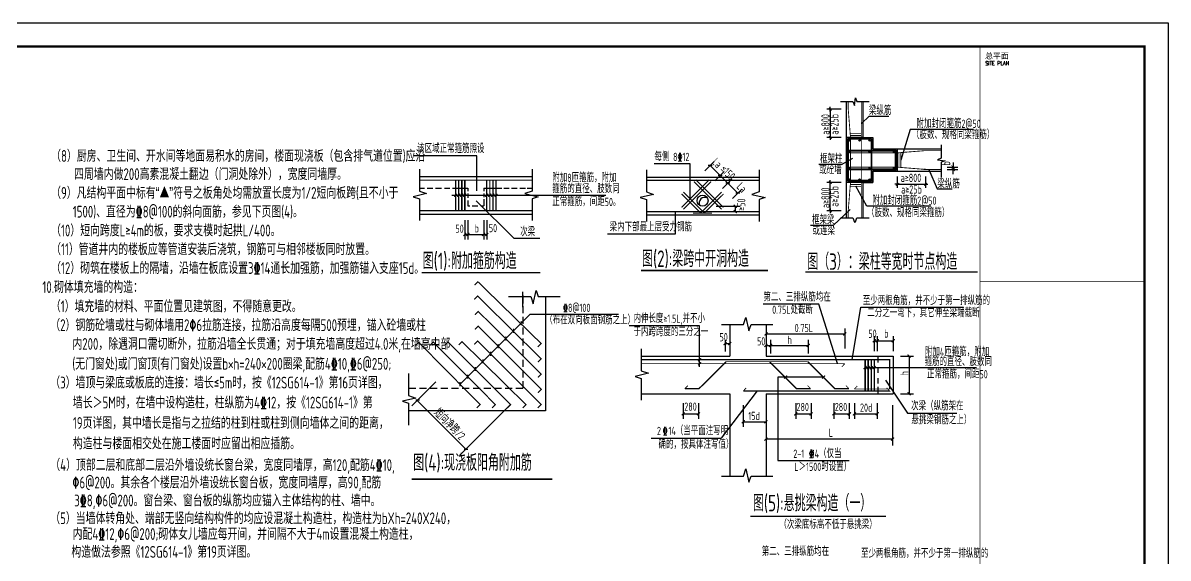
# Model space of a CAD drawing. Extents: x 2303022 to 2899168, y 17226141 to 18257813.
# Drawn here: x 2571597 to 2620310, y 18183352 to 18206138 of the extents above; entities that cross this region are included whole.
import ezdxf

# ---------------------------------------------------------------- set-up
doc = ezdxf.new("R2010")
doc.units = 0
doc.header["$LTSCALE"] = 1000
doc.header["$MEASUREMENT"] = 0
for name, color, linetype in [('LVTRY', 6, 'Continuous'), ('TK', 4, 'Continuous'), ('图形', 2, 'Continuous'), ('文字', 4, 'Continuous'), ('砌体-小孔砖', 50, 'Continuous'), ('表格', 8, 'Continuous'), ('阳角加筋', 7, 'Continuous')]:
    doc.layers.add(name, color=color, linetype=linetype)
doc.styles.add('ROMANS', font='romans', dxfattribs={"width": 0.65, "height": 231.275})
doc.styles.add('TSSD_REIN', font='tssdeng.shx', dxfattribs={"width": 0.7, "bigfont": 'tssdchn.shx'})
doc.styles.add('图签宋体', font='', dxfattribs={"height": 300})
doc.styles.get('图签宋体').set_extended_font_data('NSimSun')

# ---------------------------------------------------------------- blocks, each defined once
blk = doc.blocks.new('DIMBLK')
blk.add_line((-2, 0), (0, 0))
at = {"const_width": 0.35}
blk.add_lwpolyline([(-0.71, -0.71), (0.71, 0.71)], dxfattribs=at)
blk = doc.blocks.new('DMTK2')
blk.add_line((-10, 0), (10, 0))
at = {"const_width": 4}
blk.add_lwpolyline([(-5.7, -5.7), (5.7, 5.7)], dxfattribs=at)
blk = doc.blocks.new('_ArchTick')
at = {"color": 0, "linetype": 'ByBlock', "const_width": 0.4}
blk.add_lwpolyline([(-0.5, -0.5), (0.5, 0.5)], dxfattribs=at)
blk = doc.blocks.new('GeYuanFrame_02065267', base_point=(20.09, 4.53))
at = {"layer": 'TK'}
blk.add_lwpolyline([(20.09, 4.53), (20.09, 598.53), (861.09, 598.53), (861.09, 4.53)], close=True, dxfattribs=at)
at = {"layer": 'TK', "const_width": 1}
blk.add_lwpolyline([(45.09, 588.53), (851.09, 588.53), (851.09, 14.53), (45.09, 14.53)], close=True, dxfattribs=at)
at = {"layer": 'TK'}
for points, const_width in [([(781.09, 588.53), (781.09, 14.53)], 0.4), ([(781.09, 488.5), (851.09, 488.5)], 0.35)]:
    blk.add_lwpolyline(points, dxfattribs=dict(at, const_width=const_width))
at = {"layer": 'TK', "style": '图签宋体'}
blk.add_text('总平面', height=2.4, dxfattribs=at).set_placement((783.23, 583.28))
at = {"layer": 'TK', "style": 'ROMANS', "width": 0.76}
blk.add_text('SITE PLAN', height=1.697, dxfattribs=at).set_placement((783.35, 580.49))

msp = doc.modelspace()

# ---------------------------------------------------------------- linework, layer by layer
at = {"layer": '图形', "color": 3, "linetype": 'Continuous'}
for p, q in [((2607263.9, 18201857.7), (2607595, 18202162)), ((2607595, 18202162), (2608424.6, 18202162)), ((2609332.7, 18201603.7), (2608943.9, 18200299.7)), ((2612012, 18201603.7), (2609332.7, 18201603.7)), ((2590910.3, 18200480.7), (2588235.6, 18200480.7)), ((2590910.3, 18198989.7), (2590910.3, 18200480.7)), ((2600602, 18199843.4), (2600999.4, 18200240.8)), ((2606417.9, 18200113), (2606892.9, 18200377.1)), ((2588460.4, 18199912.7), (2588460.4, 18198974.4)), ((2593260.4, 18199912.7), (2593260.4, 18198974.4)), ((2598117.6, 18199878.3), (2598117.6, 18198940)), ((2600831.3, 18200072.6), (2602010.7, 18198893.2)), ((2601026.3, 18199419.1), (2601423.7, 18199816.5)), ((2602917.6, 18199878.3), (2602917.6, 18198940)), ((2606417.9, 18200113), (2605453, 18200113)), ((2610127, 18199899.7), (2610488.8, 18199068.2)), ((2588460.4, 18199598.2), (2593260.4, 18199598.2)), ((2590002.7, 18199442.5), (2590002.7, 18198145.2)), ((2590132.7, 18199442.5), (2590132.7, 18198145.2)), ((2590262.7, 18199442.5), (2590262.7, 18198145.2)), ((2590392.7, 18199442.5), (2590392.7, 18198145.2)), ((2598117.6, 18199563.7), (2602917.6, 18199563.7)), ((2601357.2, 18199088.2), (2601754.6, 18199485.6)), ((2608783.9, 18199603.4), (2608783.9, 18199114.6)), ((2608793.9, 18199264.6), (2609973.9, 18199264.6)), ((2609983.9, 18199603.4), (2609983.9, 18199114.6)), ((2588768.7, 18198871.8), (2588201.3, 18198737.2)), ((2588460.4, 18199105.2), (2588679.5, 18199105.2)), ((2588460.4, 18198974.4), (2588768.7, 18198871.8)), ((2588797.6, 18199105.2), (2589033.9, 18199105.2)), ((2589145.1, 18199105.2), (2589409.2, 18199105.2)), ((2589534.3, 18199105.2), (2589756.8, 18199105.2)), ((2589841.7, 18198798.8), (2596398.5, 18198798.8)), ((2589874.9, 18199105.2), (2590522.7, 18199105.2)), ((2590522.7, 18199105.2), (2590522.7, 18198971.3)), ((2590522.7, 18198874.1), (2590522.7, 18198693.6)), ((2591198.1, 18199105.2), (2591966.9, 18199105.2)), ((2591198.1, 18199105.2), (2591198.1, 18198978.3)), ((2591198.1, 18198881.1), (2591198.1, 18198714.4)), ((2592050.3, 18199105.2), (2592279.7, 18199105.2)), ((2592383.9, 18199105.2), (2592620.2, 18199105.2)), ((2592738.4, 18199105.2), (2592974.7, 18199105.2)), ((2593260.4, 18198974.4), (2592952.1, 18198871.8)), ((2592952.1, 18198871.8), (2593519.5, 18198737.2)), ((2593051.1, 18199105.2), (2593260.4, 18199105.2)), ((2598425.8, 18198837.3), (2597858.5, 18198702.8)), ((2598117.6, 18198940), (2598425.8, 18198837.3)), ((2601781.5, 18198663.9), (2602178.9, 18199061.3)), ((2602917.6, 18198940), (2602609.3, 18198837.3)), ((2602609.3, 18198837.3), (2603176.6, 18198702.8)), ((2607500.4, 18198330), (2607025.5, 18199179.7)), ((2610488.8, 18199068.2), (2611128.4, 18199068.2)), ((2588201.3, 18198737.2), (2588460.4, 18198651)), ((2588460.4, 18198651), (2588460.4, 18197721.5)), ((2590522.7, 18198582.5), (2590522.7, 18198352.8)), ((2590522.7, 18198352.8), (2590611.6, 18198352.8)), ((2590702, 18198352.8), (2590945.2, 18198352.8)), ((2590877.9, 18198568.3), (2592484.6, 18196965.7)), ((2591077.1, 18198352.8), (2591198.1, 18198352.8)), ((2591198.1, 18198631.1), (2591198.1, 18198352.8)), ((2593519.5, 18198737.2), (2593260.4, 18198651)), ((2593260.4, 18198651), (2593260.4, 18197721.5)), ((2597858.5, 18198702.8), (2598117.6, 18198616.5)), ((2598117.6, 18198616.5), (2598117.6, 18197687)), ((2601082.1, 18198334.2), (2602091.1, 18198334.2)), ((2601898.2, 18198334.2), (2601898.2, 18198101.6)), ((2603176.6, 18198702.8), (2602917.6, 18198616.5)), ((2602917.6, 18198616.5), (2602917.6, 18197687)), ((2610220.6, 18198330), (2607500.4, 18198330)), ((2588460.4, 18197998.2), (2593260.4, 18197998.2)), ((2598117.6, 18197963.7), (2602917.6, 18197963.7)), ((2606071.5, 18197529.6), (2606791.9, 18198191.1)), ((2590392.7, 18197745.1), (2590392.7, 18196920.7)), ((2590522.7, 18197745.1), (2590522.7, 18196920.7)), ((2591198.1, 18197745.1), (2591198.1, 18196920.7)), ((2591328.1, 18197745.1), (2591328.1, 18196920.7)), ((2605100.8, 18197529.5), (2606071.5, 18197529.5)), ((2590392.7, 18197131.4), (2591328.1, 18197131.4)), ((2592484.6, 18196965.7), (2593578.8, 18196965.7)), ((2605458.7, 18194162.9), (2603079.8, 18194162.9)), ((2606249.8, 18191630.6), (2605458.7, 18194162.9)), ((2606871.6, 18191790.8), (2607235.2, 18194036.2)), ((2607235.2, 18194036.2), (2611610.2, 18194036.2)), ((2602245.1, 18193290.2), (2602347.7, 18193598.5)), ((2602347.7, 18193598.5), (2602482.3, 18193031.2)), ((2600383.1, 18193240), (2597385.1, 18193240)), ((2600383.1, 18191497.5), (2600383.1, 18193240)), ((2601306.8, 18193290.2), (2602245.1, 18193290.2)), ((2601663.3, 18193290.2), (2601663.3, 18191950)), ((2602482.3, 18193031.2), (2602568.5, 18193290.2)), ((2602568.5, 18193290.2), (2603498, 18193290.2)), ((2603206.6, 18193290.2), (2603206.6, 18191950)), ((2606555.8, 18193121.2), (2606555.8, 18192276.4)), ((2601466.7, 18192644.4), (2601466.7, 18192147.8)), ((2601466.7, 18192485.1), (2601664.1, 18192485.1)), ((2601664.1, 18192644.4), (2601664.1, 18192147.8)), ((2603206.6, 18192898.7), (2606555.8, 18192898.7)), ((2603403.9, 18192644.4), (2603403.9, 18192068.6)), ((2605003.9, 18192644.4), (2605003.9, 18192068.6)), ((2607809.2, 18192794.2), (2607809.2, 18192155.2)), ((2607809.2, 18192603.3), (2608614.7, 18192603.3)), ((2607939.2, 18192794.2), (2607939.2, 18192155.2)), ((2608614.7, 18192794.2), (2608614.7, 18192155.2)), ((2597893.6, 18192264.6), (2597893.6, 18191326.3)), ((2597893.6, 18191950), (2601663.3, 18191950)), ((2603206.6, 18192406), (2605003.9, 18192406)), ((2603206.6, 18191950), (2608614.7, 18191950)), ((2607959.6, 18191950), (2607959.6, 18191677.9)), ((2608614.7, 18191950), (2608614.7, 18190350)), ((2608927.3, 18191950), (2609481.7, 18191950)), ((2609289.9, 18191950), (2609289.9, 18190350)), ((2607419.2, 18191794.4), (2607419.2, 18190497.1)), ((2607419.2, 18191463), (2612165.2, 18191463)), ((2607549.2, 18191794.4), (2607549.2, 18190497.1)), ((2607679.2, 18191794.4), (2607679.2, 18190497.1)), ((2607809.2, 18191794.4), (2607809.2, 18190497.1)), ((2607959.6, 18191475.8), (2607959.6, 18191233.3)), ((2598201.8, 18191223.7), (2597634.5, 18191089.1)), ((2597634.5, 18191089.1), (2597893.6, 18191002.9)), ((2597893.6, 18191326.3), (2598201.8, 18191223.7)), ((2597893.6, 18191002.9), (2597893.6, 18190073.4)), ((2603713, 18191057.4), (2603713, 18187509.8)), ((2605639.1, 18191057.4), (2603713, 18191057.4)), ((2607959.6, 18191008.8), (2607959.6, 18190784.2)), ((2602831.5, 18190468.4), (2601293.5, 18188453.9)), ((2607959.6, 18190645), (2607959.6, 18190350)), ((2608294.4, 18190920.2), (2609231.3, 18189526.7)), ((2597893.6, 18190350), (2601663.3, 18190350)), ((2601663.3, 18190350), (2601663.3, 18186845.5)), ((2603206.6, 18190350), (2603206.6, 18186845.5)), ((2603206.6, 18190350), (2608614.7, 18190350)), ((2608927.3, 18190350), (2609481.7, 18190350)), ((2599683.4, 18189952.6), (2599683.4, 18189281.9)), ((2599683.4, 18189492.6), (2600336, 18189492.6)), ((2600336, 18189952.6), (2600336, 18189281.9)), ((2602240, 18189869.2), (2602240, 18188945.2)), ((2604468.3, 18189952.6), (2604468.3, 18189281.9)), ((2604468.3, 18189492.6), (2605121, 18189492.6)), ((2605121, 18189952.6), (2605121, 18189281.9)), ((2606096.2, 18189952.6), (2606096.2, 18189281.9)), ((2606096.2, 18189492.6), (2606748.8, 18189492.6)), ((2606748.8, 18189952.6), (2606748.8, 18189281.9)), ((2606968.3, 18189952.6), (2606968.3, 18189281.9)), ((2606968.3, 18189492.6), (2607939.2, 18189492.6)), ((2607939.2, 18189952.6), (2607939.2, 18189281.9)), ((2608593, 18189868.7), (2608593, 18188151.6)), ((2609231.3, 18189526.7), (2611326.8, 18189526.7)), ((2602240, 18189155.9), (2603206.6, 18189155.9)), ((2598326.5, 18188453.9), (2601293.5, 18188453.9)), ((2608593, 18188420.9), (2603206.6, 18188420.9)), ((2602245.1, 18186845.5), (2602347.7, 18187153.8)), ((2602347.7, 18187153.8), (2602482.3, 18186586.4)), ((2603713, 18187509.8), (2606744.8, 18187509.8)), ((2601306.8, 18186845.5), (2602245.1, 18186845.5)), ((2602482.3, 18186586.4), (2602568.5, 18186845.5)), ((2602568.5, 18186845.5), (2603498, 18186845.5))]:
    msp.add_line(p, q, dxfattribs=at)
at = {"layer": '图形', "color": 3, "linetype": 'Continuous', "ltscale": 0.6}
msp.add_line((2608727.9, 18200723.7), (2608727.9, 18199875.7), dxfattribs=at)
at = {"layer": '图形', "color": 3, "linetype": 'Continuous'}
for points in [[(2606376.7, 18202786.9), (2606901.6, 18202786.9), (2606964.8, 18202626.7), (2607011.2, 18202949.6), (2607068.3, 18202786.9), (2607595.7, 18202786.9)], [(2610660.2, 18200952), (2610660.2, 18200372.5), (2610500, 18200309.3), (2610822.9, 18200262.9), (2610660.2, 18200205.9), (2610660.2, 18199560.6)], [(2599978, 18198646.9), (2599978, 18200132.8), (2598455, 18200132.8)], [(2596464.2, 18197155.2), (2599352, 18197155.2), (2599352, 18198101.6)], [(2606376.7, 18197837.1), (2606901.6, 18197837.1), (2606964.8, 18197659.9), (2607011.2, 18197674.4), (2607068.3, 18197837.1), (2607595.7, 18197837.1)]]:
    msp.add_lwpolyline(points, dxfattribs=at)
at = {"layer": '图形', "color": 3, "linetype": 'Continuous', "ltscale": 0.6, "const_width": 36}
for points in [[(2606703.9, 18197837.1), (2606703.9, 18198139.7), (2606799.9, 18199339.7), (2606799.9, 18201259.7), (2606703.9, 18202459.7), (2606703.9, 18202786.9)], [(2607263.9, 18197837.1), (2607263.9, 18202786.9)], [(2606787.1, 18201419.7), (2607263.9, 18201419.7)], [(2606793.5, 18201339.7), (2607263.9, 18201339.7)], [(2606749.5, 18200603.7), (2608783.9, 18200603.7), (2609983.9, 18200699.7), (2610660.2, 18200699.7)], [(2608863.9, 18200610.1), (2608863.9, 18199989.3)], [(2608943.9, 18200616.5), (2608943.9, 18199982.9)], [(2606749.5, 18199995.7), (2608783.9, 18199995.7), (2609983.9, 18199899.7), (2610660.2, 18199899.7)], [(2606793.5, 18199259.7), (2607263.9, 18199259.7)], [(2606787.1, 18199179.7), (2607263.9, 18199179.7)]]:
    msp.add_lwpolyline(points, dxfattribs=at)
at = {"layer": '图形', "color": 3, "linetype": 'Continuous', "const_width": 36}
msp.add_lwpolyline([(2606698.6, 18199413.5), (2606698.6, 18201191), (2607677.8, 18201191), (2607677.8, 18199409.7)], close=True, dxfattribs=at)
at = {"layer": '图形', "color": 3, "linetype": 'Continuous'}
for points, const_width in [([(2606702.1, 18200707.6), (2608710, 18200707.6), (2608710, 18199889.6), (2606694.3, 18199889.6)], 36), ([(2588460.4, 18199442.5), (2593260.4, 18199442.5)], 55), ([(2590002.7, 18199442.5), (2590002.7, 18198145.2)], 55), ([(2590132.7, 18199442.5), (2590132.7, 18198145.2)], 55), ([(2590262.7, 18199442.5), (2590262.7, 18198145.2)], 55), ([(2590392.7, 18199442.5), (2590392.7, 18198145.2)], 55), ([(2591328.1, 18199442.5), (2591328.1, 18198145.2)], 55), ([(2591458.1, 18199442.5), (2591458.1, 18198145.2)], 55), ([(2591588.1, 18199442.5), (2591588.1, 18198145.2)], 55), ([(2591718.1, 18199442.5), (2591718.1, 18198145.2)], 55), ([(2598117.6, 18199432.9), (2602917.6, 18199432.9)], 55), ([(2600792.5, 18199461.4), (2599613, 18198281.9)], 50), ([(2600871.3, 18199382.6), (2599691.8, 18198203.1)], 50), ([(2600141.2, 18199382.6), (2601320.7, 18198203.1)], 50), ([(2600220, 18199461.4), (2601399.5, 18198281.9)], 50), ([(2600427.6, 18198039.8), (2599613, 18198854.4)], 50), ([(2600571.5, 18198053.5), (2599691.8, 18198933.2)], 50), ([(2600427.3, 18198039.8), (2601320.7, 18198933.2)], 50), ([(2600584.9, 18198039.8), (2601399.5, 18198854.4)], 50), ([(2588460.4, 18198145.2), (2593260.4, 18198145.2)], 55), ([(2598117.6, 18198101.6), (2602917.6, 18198101.6)], 55), ([(2600106.3, 18198039.8), (2600906.3, 18198039.8)], 50), ([(2588561.2, 18195502.8), (2593610.9, 18195502.8)], 60), ([(2597891.9, 18195597.2), (2603297.7, 18195597.2)], 60), ([(2604872.9, 18195530.8), (2612203.9, 18195530.8)], 60), ([(2597893.6, 18191626), (2606555.8, 18191626)], 35), ([(2601502.2, 18191706.7), (2600355.9, 18190566), (2599757.7, 18190566)], 60), ([(2601487.3, 18191713.3), (2603387.2, 18191713.3)], 35), ([(2602590.1, 18191713.3), (2604980.6, 18191713.3)], 35), ([(2603361.1, 18191713.3), (2604504.6, 18190566), (2605102.8, 18190566)], 60), ([(2604980.6, 18191713.3), (2606132.4, 18190566), (2606730.7, 18190566)], 60), ([(2606428.1, 18191492), (2606555.8, 18191626)], 35), ([(2607419.2, 18191794.4), (2607419.2, 18190497.1)], 55), ([(2607549.2, 18191794.4), (2607549.2, 18190497.1)], 55), ([(2607679.2, 18191794.4), (2607679.2, 18190497.1)], 55), ([(2607809.2, 18191794.4), (2607809.2, 18190497.1)], 55), ([(2599750.3, 18190558.3), (2599878, 18190692.3)], 35), ([(2602234.6, 18190460.6), (2602362.3, 18190594.7)], 35), ([(2605102.8, 18190566), (2604975.1, 18190700.1)], 35), ([(2606730.7, 18190566), (2606603, 18190700.1)], 35), ([(2606960.9, 18190546.8), (2607088.6, 18190680.8)], 35), ([(2602532.6, 18185133.7), (2608306.1, 18185133.7)], 60)]:
    msp.add_lwpolyline(points, dxfattribs=dict(at, const_width=const_width))
for points in [[(2606968.3, 18190554.5, 35, 35, 0), (2608463.1, 18190554.5, 55, 55, 0), (2608463.1, 18191794.4, 55, 55, 0), (2597893.6, 18191794.4, 0, 0, 0)], [(2602242, 18190468.4, 55, 55, 0), (2608463.1, 18190468.4, 35, 35, 0), (2608335.5, 18190602.4, 0, 0, 0)]]:
    msp.add_lwpolyline(points, format="xyseb", dxfattribs=at)
msp.add_circle((2600506.3, 18198568.2), 234, dxfattribs=at)
msp.add_arc((2600595.6, 18198478.9), 234, 60.67492, 209.37104, dxfattribs=at)
at = {"layer": '文字'}
for p, q in [((2606623.9, 18197837.1), (2606623.9, 18202786.9)), ((2607343.9, 18201259.7), (2607343.9, 18202786.9)), ((2606398.8, 18202459.7), (2605790.6, 18202459.7)), ((2605940.6, 18202359.7), (2605940.6, 18202559.7)), ((2605940.6, 18202449.7), (2605940.6, 18201269.7)), ((2606398.8, 18201259.7), (2605790.6, 18201259.7)), ((2605940.6, 18201359.7), (2605940.6, 18201159.7)), ((2607343.9, 18201259.7), (2606623.9, 18201259.7)), ((2607343.9, 18201259.7), (2607743.9, 18201259.7)), ((2607743.9, 18201259.7), (2607743.9, 18200779.7)), ((2607743.9, 18200779.7), (2608783.9, 18200779.7)), ((2608783.9, 18199819.7), (2608783.9, 18200779.7)), ((2608783.9, 18200779.7), (2610660.2, 18200779.7)), ((2607743.9, 18199819.7), (2608783.9, 18199819.7)), ((2607743.9, 18199339.7), (2607743.9, 18199819.7)), ((2608783.9, 18199819.7), (2610660.2, 18199819.7)), ((2609983.9, 18199899.7), (2609918.2, 18199899.7)), ((2610914.3, 18199995.7), (2611365.5, 18199995.7)), ((2610916.4, 18199899.7), (2611365.5, 18199899.7)), ((2611165.5, 18199995.7), (2611165.5, 18199899.7)), ((2606398.8, 18199339.7), (2605790.6, 18199339.7)), ((2605940.6, 18198149.7), (2605940.6, 18199329.7)), ((2607343.9, 18199339.7), (2606623.9, 18199339.7)), ((2607343.9, 18199339.7), (2607743.9, 18199339.7)), ((2607343.9, 18197837.1), (2607343.9, 18199339.7)), ((2608883.9, 18199264.6), (2608683.9, 18199264.6)), ((2609883.9, 18199264.6), (2610083.9, 18199264.6)), ((2606398.8, 18198139.7), (2605790.6, 18198139.7))]:
    msp.add_line(p, q, dxfattribs=at)
at = {"layer": '文字', "color": 6}
for p, q in [((2606679.9, 18201203.7), (2607687.9, 18201203.7)), ((2606679.9, 18199395.7), (2606679.9, 18201203.7)), ((2607687.9, 18201203.7), (2607687.9, 18199395.7)), ((2606711.9, 18199427.7), (2606711.9, 18201171.7)), ((2606711.9, 18200723.7), (2607655.9, 18200723.7)), ((2607687.9, 18200723.7), (2608727.9, 18200723.7)), ((2606711.9, 18200691.7), (2607655.9, 18200691.7)), ((2607687.9, 18200691.7), (2608695.9, 18200691.7)), ((2608695.9, 18200691.7), (2608695.9, 18199907.7)), ((2607655.9, 18199907.7), (2606711.9, 18199907.7)), ((2607655.9, 18199875.7), (2606711.9, 18199875.7)), ((2608695.9, 18199907.7), (2607687.9, 18199907.7)), ((2608727.9, 18199875.7), (2607687.9, 18199875.7)), ((2607687.9, 18199395.7), (2606679.9, 18199395.7)), ((2607655.9, 18199427.7), (2606711.9, 18199427.7))]:
    msp.add_line(p, q, dxfattribs=at)
at = {"layer": '文字', "const_width": 40}
for points in [[(2605997.1, 18202403.1), (2605884, 18202516.2)], [(2605884, 18201316.2), (2605997.1, 18201203.1)], [(2608840.5, 18199321.2), (2608727.3, 18199208)], [(2609927.3, 18199208), (2610040.5, 18199321.2)]]:
    msp.add_lwpolyline(points, dxfattribs=at)
at = {"layer": '文字'}
msp.add_lwpolyline([(2607743.9, 18199819.7), (2607743.9, 18199339.7), (2606623.9, 18199339.7), (2606623.9, 18201259.7), (2607743.9, 18201259.7), (2607743.9, 18200779.7), (2608783.9, 18200779.7), (2608783.9, 18199819.7)], close=True, dxfattribs=at)
at = {"layer": '文字', "const_width": 34}
for points in [[(2606734.8, 18201134.6, 1), (2606768.8, 18201134.6, 1)], [(2607169.1, 18201134.6, 1), (2607203.1, 18201134.6, 1)], [(2607599, 18201134.6, 1), (2607633, 18201134.6, 1)], [(2606734.8, 18200654.6, 1), (2606768.8, 18200654.6, 1)], [(2607599, 18200654.6, 1), (2607633, 18200654.6, 1)], [(2608639, 18200654.6, 1), (2608673, 18200654.6, 1)], [(2606734.8, 18199944.8, 1), (2606768.8, 18199944.8, 1)], [(2607599, 18199944.8, 1), (2607633, 18199944.8, 1)], [(2608639, 18199944.8, 1), (2608673, 18199944.8, 1)], [(2606734.8, 18199464.8, 1), (2606768.8, 18199464.8, 1)], [(2607169.1, 18199464.8, 1), (2607203.1, 18199464.8, 1)], [(2607599, 18199464.8, 1), (2607633, 18199464.8, 1)]]:
    msp.add_lwpolyline(points, format="xyb", close=True, dxfattribs=at)
at = {"layer": '文字'}
for centre in [(2606751.8, 18201134.6), (2607186.1, 18201134.6), (2607616, 18201134.6), (2606751.8, 18200654.6), (2607616, 18200654.6), (2608656, 18200654.6), (2606751.8, 18199944.8), (2607616, 18199944.8), (2608656, 18199944.8), (2606751.8, 18199464.8), (2607186.1, 18199464.8), (2607616, 18199464.8)]:
    msp.add_circle(centre, 32, dxfattribs=at)
at = {"layer": '阳角加筋', "color": 3, "linetype": 'Continuous'}
for p, q in [((2592259.3, 18194489.4), (2593197.6, 18194489.4)), ((2592864.2, 18194036.7), (2592864.2, 18194687.8)), ((2592864.2, 18194529.8), (2592864.2, 18194232.1)), ((2592864.2, 18194489.4), (2592864.2, 18194194.6)), ((2593197.6, 18194489.4), (2593300.2, 18194181.2)), ((2593300.2, 18194181.2), (2593434.8, 18194748.5)), ((2593434.8, 18194748.5), (2593521.1, 18194489.4)), ((2593521.1, 18194489.4), (2594450.5, 18194489.4)), ((2593824.2, 18194489.4), (2593824.2, 18189627.1)), ((2592864.2, 18194074.2), (2592864.2, 18193776.5)), ((2592864.2, 18193618.6), (2592864.2, 18193320.9)), ((2592864.2, 18193162.9), (2592864.2, 18192865.3)), ((2592864.2, 18192707.3), (2592864.2, 18192409.6)), ((2592864.2, 18192251.7), (2592864.2, 18191954)), ((2592864.2, 18191796.1), (2592864.2, 18191498.4)), ((2588005.1, 18191207), (2588005.1, 18190268.7)), ((2588005.1, 18191207), (2588005.1, 18190268.7)), ((2592864.2, 18191340.4), (2592864.2, 18191042.8)), ((2588005.1, 18190587.1), (2588308, 18190587.1)), ((2588134.9, 18189829.8), (2589156.9, 18190851.9)), ((2588466, 18190587.1), (2588763.6, 18190587.1)), ((2588921.6, 18190587.1), (2589219.3, 18190587.1)), ((2589377.2, 18190587.1), (2589674.9, 18190587.1)), ((2589832.8, 18190587.1), (2590130.5, 18190587.1)), ((2590288.5, 18190587.1), (2590586.1, 18190587.1)), ((2590744.1, 18190587.1), (2591041.8, 18190587.1)), ((2591199.7, 18190587.1), (2591497.4, 18190587.1)), ((2591655.3, 18190587.1), (2591953, 18190587.1)), ((2592110.9, 18190587.1), (2592408.6, 18190587.1)), ((2592566.6, 18190587.1), (2592864.2, 18190587.1)), ((2592864.2, 18190884.8), (2592864.2, 18190587.1)), ((2588313.3, 18190166.1), (2587746, 18190031.5)), ((2588313.3, 18190166.1), (2587746, 18190031.5)), ((2587746, 18190031.5), (2588005.1, 18189945.2)), ((2587746, 18190031.5), (2588005.1, 18189945.2)), ((2588005.1, 18190268.7), (2588313.3, 18190166.1)), ((2588005.1, 18190268.7), (2588313.3, 18190166.1)), ((2588367.4, 18190062.4), (2590444, 18187985.7)), ((2588005.1, 18189945.2), (2588005.1, 18189015.8)), ((2588005.1, 18189945.2), (2588005.1, 18189015.8)), ((2593824.2, 18189627.1), (2588005.1, 18189627.1)), ((2590188.2, 18187729.9), (2592314.4, 18189856.1))]:
    msp.add_line(p, q, dxfattribs=at)
for points, const_width in [([(2590807.1, 18194978.2), (2590948.5, 18195119.6), (2593643.7, 18192484.4), (2593502.3, 18192343)], 50), ([(2590794.8, 18194370.6), (2590936.2, 18194512), (2593643.7, 18191834.9), (2593502.3, 18191693.5)], 50), ([(2590821.5, 18193714.3), (2590962.9, 18193855.7), (2593643.7, 18191185.4), (2593502.3, 18191044)], 50), ([(2590819, 18193087.3), (2590960.4, 18193228.7), (2593643.7, 18190536), (2593502.3, 18190394.5)], 50), ([(2588287.3, 18192399.8), (2588428.7, 18192541.2), (2591045.8, 18189886.5), (2590904.4, 18189745.1)], 50), ([(2588913.4, 18192404.3), (2589054.9, 18192545.8), (2591695.3, 18189886.5), (2591553.9, 18189745.1)], 50), ([(2589543.3, 18192412.1), (2589684.7, 18192553.6), (2592344.8, 18189886.5), (2592203.4, 18189745.1)], 50), ([(2590130.5, 18192428), (2590271.9, 18192569.5), (2592994.3, 18189886.5), (2592852.8, 18189745.1)], 50), ([(2590796.9, 18192450.5), (2590938.3, 18192591.9), (2593643.7, 18189886.5), (2593502.3, 18189745.1)], 50), ([(2588132.2, 18186711.8), (2594116.9, 18186711.8)], 60)]:
    msp.add_lwpolyline(points, dxfattribs=dict(at, const_width=const_width))
msp.add_lwpolyline([(2590191.6, 18190753), (2593177.5, 18193739), (2596931.6, 18193739)], dxfattribs=at)

# ---------------------------------------------------------------- block references
at = {"layer": 'LVTRY', "xscale": 100, "yscale": 100, "zscale": 100}
msp.add_blockref('GeYuanFrame_02065267', (2536209.8, 18146737.7), dxfattribs=at)
at = {"layer": '文字', "xscale": 100, "yscale": 100, "zscale": 100}
for p, rotation in [((2611165.5, 18199995.7), 270), ((2611165.5, 18199899.7), 90)]:
    msp.add_blockref('DIMBLK', p, dxfattribs=dict(at, rotation=rotation))
at = {"layer": '文字', "color": 1, "xscale": 10, "yscale": 10, "zscale": 10}
for p, rotation in [((2605940.6, 18199339.7), 90), ((2605940.6, 18198139.7), 270)]:
    msp.add_blockref('DMTK2', p, dxfattribs=dict(at, rotation=rotation))
at = {"layer": '表格', "color": 3, "linetype": 'Continuous', "yscale": 127}
for p, xscale, zscale, rotation in [((2600831.3, 18200072.6), 126.9999999996845, 126.9999999998491, 314.9999999988116), ((2601255.5, 18199648.4), 126.9999999996845, 126.9999999998491, 314.9999999988116), ((2601586.5, 18199317.4), 126.9999999996845, 126.9999999998491, 314.9999999988116), ((2590002.7, 18198798.8), 127, 127, 180), ((2590132.7, 18198798.8), 127, 127, 180), ((2590262.7, 18198798.8), 127, 127, 180), ((2590392.7, 18198798.8), 127, 127, 180), ((2591328.1, 18198798.8), 127, 127, 180), ((2591458.1, 18198798.8), 127, 127, 180), ((2591588.1, 18198798.8), 127, 127, 180), ((2591718.1, 18198798.8), 127, 127, 180), ((2602010.7, 18198893.2), 126.9999999996845, 126.9999999998491, 314.9999999988116), ((2601898.2, 18198334.2), 127, 127, 270), ((2601898.2, 18198101.6), 127, 127, 270), ((2590392.7, 18197131.4), 127, 127, 180), ((2590522.7, 18197131.4), 127, 127, 180), ((2591198.1, 18197131.4), 127, 127, 180), ((2591328.1, 18197131.4), 127, 127, 180), ((2603206.6, 18192898.7), 127, 127, 180), ((2606555.8, 18192898.7), 127, 127, 180), ((2601466.7, 18192485.1), 127, 127, 180), ((2601663.3, 18192485.1), 127, 127, 180), ((2603206.6, 18192406), 127, 127, 180), ((2603403.9, 18192406), 127, 127, 180), ((2605003.9, 18192406), 127, 127, 180), ((2607809.2, 18192603.3), 127, 127, 180), ((2607939.2, 18192603.3), 127, 127, 180), ((2608614.7, 18192603.3), 127, 127, 180), ((2609289.9, 18191950), 127, 127, 270), ((2600383.1, 18191794.4), 127, 127, 180), ((2600383.1, 18191626), 127, 127, 180), ((2607419.2, 18191458.1), 127, 127, 180), ((2607549.2, 18191463), 127, 127, 180), ((2607679.2, 18191458.1), 127, 127, 180), ((2607809.2, 18191463), 127, 127, 180), ((2604037.3, 18191056.2), 127, 127, 180), ((2605658, 18191057.4), 127, 127, 180), ((2609289.9, 18190350), 127, 127, 270), ((2599683.4, 18189492.6), 127, 127, 180), ((2600336, 18189492.6), 127, 127, 180), ((2604468.3, 18189492.6), 127, 127, 180), ((2605121, 18189492.6), 127, 127, 180), ((2606096.2, 18189492.6), 127, 127, 180), ((2606748.8, 18189492.6), 127, 127, 180), ((2606968.3, 18189492.6), 127, 127, 180), ((2607939.2, 18189492.6), 127, 127, 180), ((2602240, 18189155.9), 127, 127, 180), ((2603206.6, 18189155.9), 127, 127, 180), ((2603206.6, 18188420.9), 127, 127, 180), ((2608593, 18188420.9), 127, 127, 180)]:
    msp.add_blockref('_ArchTick', p, dxfattribs=dict(at, xscale=xscale, zscale=zscale, rotation=rotation))
at = {"layer": '阳角加筋', "color": 3, "linetype": 'Continuous', "xscale": 126.9999999996845, "yscale": 127.0000000037253, "zscale": 127.0000000023186}
for p, rotation in [((2592789.5, 18193350.9), 45.0000000011884), ((2592464.7, 18193026.2), 45.0000000011884), ((2591815.2, 18192376.7), 45.0000000011884), ((2592140, 18192701.4), 45.0000000011884), ((2591490.5, 18192052), 45.0000000011884), ((2590841, 18191402.5), 45.0000000011884), ((2591165.8, 18191727.2), 45.0000000011884), ((2590516.3, 18191077.8), 45.0000000011884), ((2590191.6, 18190753), 45.0000000011884), ((2588390.7, 18190085.6), 134.9999999988116), ((2590444, 18187985.7), 134.9999999988116)]:
    msp.add_blockref('_ArchTick', p, dxfattribs=dict(at, rotation=rotation))

# ---------------------------------------------------------------- texts
at = {"layer": '图形', "color": 3, "linetype": 'Continuous', "style": 'TSSD_REIN', "width": 0.7}
for s, rotation, p in [('a≥800', 90, (2605910.7, 18201378.1)), ('a\x9325b', 90, (2606290.1, 18201377.8)), ('La', 315, (2600877.6, 18200177.4)), ('b', 90, (2611041.6, 18200062.2)), ('≤150', 315, (2601225.7, 18199868.2)), ('La', 315, (2601931.5, 18199134)), ('a≥800', 90, (2605910.7, 18198254.9)), ('a\x9325b', 90, (2606290.1, 18198308.9)), ('≥50', 90, (2602331.1, 18198139.2)), ('h', 90, (2609264.1, 18191128.5))]:
    msp.add_text(s, height=350, rotation=rotation, dxfattribs=at).set_placement(p)
for s, height, p in [('梁纵筋', 350, (2607583.3, 18202223.9)), ('附加封闭箍筋2@50', 350, (2609608.9, 18201667.3)), ('（肢数、规格同梁箍筋）', 350, (2609414.4, 18201196.1)), ('该区域正常箍筋照设', 350, (2588365.4, 18200605.1)), ('每侧 8\x8412', 350, (2598458.5, 18200257.1)), ('框架柱', 350, (2605503, 18200171.4)), ('附加8匝箍筋，附加', 350, (2594112.9, 18199365.8)), ('或砼墙', 350, (2605471.7, 18199702.7)), ('箍筋的直径、肢数同', 350, (2594114.6, 18198892.5)), ('a\x93800', 350, (2608933.5, 18199365.3)), ('梁纵筋', 350, (2610495.1, 18199099.8)), ('附加封闭箍筋2@50', 350, (2607729.5, 18198393.7)), ('正常箍筋，间距50。', 350, (2594114.6, 18198341.3)), ('（肢数、规格同梁箍筋）', 350, (2607503.1, 18197874.4)), ('框架梁', 350, (2605164.4, 18197565.6)), ('50', 350, (2589995.7, 18197200.2)), ('b', 350, (2590810, 18197215.3)), ('50', 350, (2591415.7, 18197225.1)), ('次梁', 350, (2592752, 18197060.3)), ('梁内下部最上层受力钢筋', 350, (2596554.8, 18197267)), ('或连梁', 350, (2605186.1, 18197111.5)), ('图(1):附加箍筋构造', 700, (2588605, 18195655.1)), ('图(2):梁跨中开洞构造', 700, (2597935.7, 18195749.5)), ('图（3）：梁柱等宽时节点构造', 700, (2604962.2, 18195624.4)), ('第二、三排纵筋均在', 350, (2603096.2, 18194283.6)), ('至少两根角筋，并不少于第一排纵筋的', 350, (2607322.1, 18194131.4)), ('0.75L处截断', 350, (2603468.4, 18193751.4)), ('二分之一弯下，其它伸至梁端截断', 350, (2607514.5, 18193614.3)), ('内伸长度≥1.5L,并不小', 350, (2597566.5, 18193372.4)), ('于内跨跨度的三分之一', 350, (2597566.5, 18192805.6)), ('50', 350, (2601228, 18192583.1)), ('0.75L', 350, (2604424, 18192972)), ('50', 350, (2607559.1, 18192727.8)), ('b', 350, (2608234.3, 18192739)), ('50', 350, (2602824.7, 18192407.3)), ('h', 350, (2604120.3, 18192467.4)), ('附加4匝箍筋，附加', 350, (2609964.5, 18191956.8)), ('箍筋的直径、肢数同', 350, (2609950, 18191533)), ('正常箍筋，间距50', 350, (2610056, 18191004.2)), ('次梁（纵筋架在', 350, (2609379.9, 18189648)), ('280', 350, (2599730.2, 18189626.8)), ('15d', 350, (2602454.4, 18189229.9)), ('280', 350, (2604501.9, 18189610.9)), ('280', 350, (2606129.7, 18189610.9)), ('20d', 350, (2607204.5, 18189584.4)), ('悬挑梁钢筋之上）', 350, (2609391.9, 18189055.3)), ('2  14（当平面注写明', 350, (2598567.8, 18188592.5)), ('L', 350, (2605873.1, 18188512.1)), ('确的，按具体注写值）', 350, (2598634.2, 18188012.5)), ('2-1  14（仅当', 350, (2604368.3, 18187618.8)), ('L＞1500时设置）', 350, (2604410.7, 18187063.2)), ('图(5):悬挑梁构造（一）', 700, (2602652.1, 18185343.7)), ('（次梁底标高不低于悬挑梁）', 350, (2603775.6, 18184600.2)), ('第二、三排纵筋均在', 350, (2603024.2, 18183452.4)), ('至少两根角筋，并不少于第一排纵筋的', 350, (2607249, 18183371.9))]:
    msp.add_text(s, height=height, dxfattribs=at).set_placement(p)
at = {"layer": '图形', "color": 2, "linetype": 'Continuous', "style": 'TSSD_REIN', "width": 0.7}
for p in [(2598812, 18188592.5), (2605029.8, 18187618.8)]:
    msp.add_text('\x84', height=350, dxfattribs=at).set_placement(p)
at = {"layer": '文字', "linetype": 'Continuous', "style": 'TSSD_REIN', "width": 0.7}
for s, p in [('（8）厨房、卫生间、开水间等地面易积水的房间，楼面现浇板（包含排气道位置)应沿', (2572797.7, 18200222.5)), ('四周墙内做200高素混凝土翻边（门洞处除外），宽度同墙厚。', (2573774.9, 18199449.3)), ('（9）凡结构平面中标有“▲”符号之板角处均需放置长度为1/2短向板跨(且不小于', (2572797.7, 18198649.3)), ('1500)、直径为\x848@100的斜向面筋，参见下页图(4)。', (2573720.6, 18197849.3)), ('（10）短向跨度L≥4m的板，要求支模时起拱L/400。', (2572797.7, 18197049.3)), ('（11）管道井内的楼板应等管道安装后浇筑，钢筋可与相邻楼板同时放置。', (2572797.7, 18196249.3)), ('（12）砌筑在楼板上的隔墙，沿墙在板底设置3\x8414通长加强筋，加强筋锚入支座15d。', (2572797.7, 18195449.3)), ('10.砌体填充墙的构造：', (2572427, 18194639.6))]:
    msp.add_text(s, height=500, dxfattribs=at).set_placement(p)
at = {"layer": '文字', "style": 'TSSD_REIN', "width": 0.7}
msp.add_text('a\x9325b', height=350, dxfattribs=at).set_placement((2608954.9, 18198870.4))
at = {"layer": '砌体-小孔砖', "color": 3, "linetype": 'Continuous', "style": 'TSSD_REIN', "width": 0.7}
for s, p in [('（1）填充墙的材料、平面位置见建筑图，不得随意更改。', (2572786.6, 18193820.8)), ('（2）钢筋砼墙或柱与砌体墙用2\x826拉筋连接，拉筋沿高度每隔500预埋，锚入砼墙或柱', (2572762.1, 18193019.4)), ('内200，除遇洞口需切断外，拉筋沿墙全长贯通；对于填充墙高度超过4.0米,在墙高中部', (2573700.7, 18192219.4)), ('(无门窗处)或门窗顶(有门窗处)设置b×h=240×200圈梁,配筋4\x8410,\x846@250;    ', (2573700.7, 18191372.5)), ('（3）墙顶与梁底或板底的连接：墙长≤5m时，按《12SG614-1》第16页详图，', (2572762.1, 18190573.5)), ('墙长＞5M时，在墙中设构造柱，柱纵筋为4\x8412，按《12SG614-1》第', (2573723.6, 18189723.1)), ('19页详图，其中墙长是指与之拉结的柱到柱或柱到侧向墙体之间的距离，', (2573723.6, 18188855.2)), ('构造柱与楼面相交处在施工楼面时应留出相应插筋。', (2573723.6, 18187984)), ('（4）顶部二层和底部二层沿外墙设统长窗台梁，宽度同墙厚，高120,配筋4\x8410,', (2572762.1, 18187063.5)), ('\x826@200。其余各个楼层沿外墙设统长窗台板，宽度同墙厚，高90,配筋', (2573701.6, 18186318.4)), ('3\x848,\x826@200。窗台梁、窗台板的纵筋均应锚入主体结构的柱、墙中。', (2573779.4, 18185553)), ('（5）当墙体转角处、端部无竖向结构构件的均应设混凝土构造柱，构造柱为bXh=240X240，', (2572762.1, 18184796.9)), ('内配4\x8412,\x826@200;砌体女儿墙应每开间，并间隔不大于4m设置混凝土构造柱，', (2573711.8, 18184128.4)), ('构造做法参照《12SG614-1》第19页详图。', (2573657.4, 18183365.6))]:
    msp.add_text(s, height=500, dxfattribs=at).set_placement(p)
at = {"layer": '阳角加筋', "color": 3, "linetype": 'Continuous', "style": 'TSSD_REIN', "width": 0.7}
for s, height, p in [('\x848@100', 350, (2594575.7, 18193831.9)), ('（布在双向板面钢筋之上）', 350, (2593814.1, 18193309.9)), ('图(4):现浇板阳角附加筋', 700, (2588199.1, 18187068.9))]:
    msp.add_text(s, height=height, dxfattribs=at).set_placement(p)
msp.add_text('短向净跨/2', height=350, rotation=315, dxfattribs=at).set_placement((2589045.4, 18189496.3))

doc.saveas('drawing.dxf')
